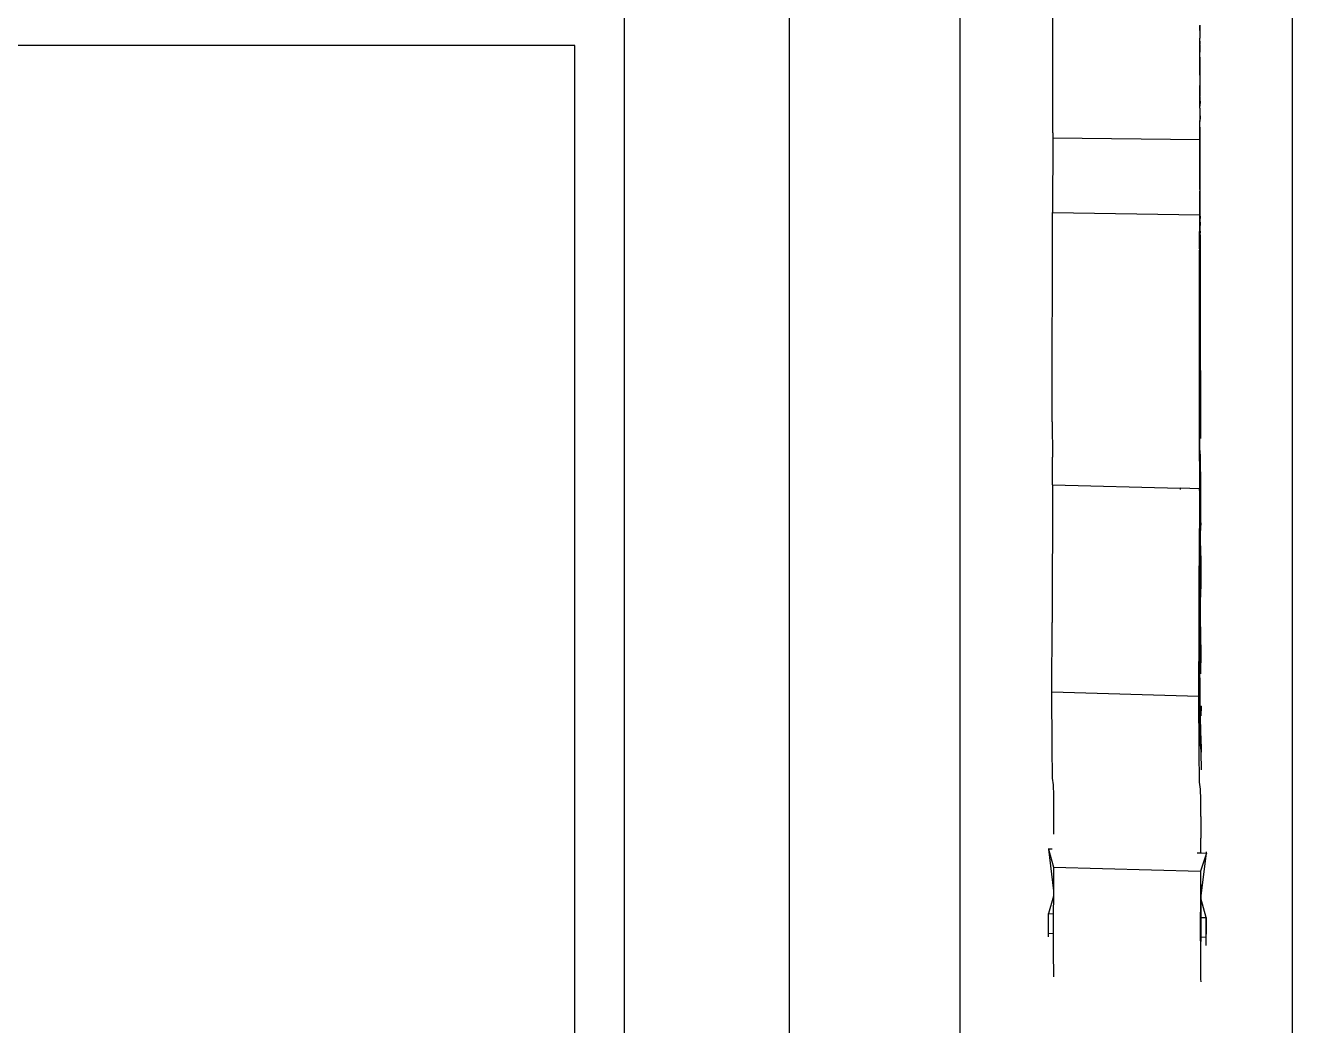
# Model space of a CAD drawing. Extents: x -24961 to 905641, y -154323 to 635957.
# Drawn here: x 417598 to 418726, y -113974 to -113084 of the extents above; entities that cross this region are included whole.
import ezdxf

# ---------------------------------------------------------------- set-up
doc = ezdxf.new("R2010")
doc.units = 0
doc.header["$LTSCALE"] = 1000
doc.header["$MEASUREMENT"] = 0
doc.layers.add('窗', color=154, linetype='Continuous')

msp = doc.modelspace()

# ---------------------------------------------------------------- linework, layer by layer
for p, q in [((418278.2, -112276.1), (418278.2, -114299.3)), ((418430.3, -114299.3), (418430.3, -112957.3)), ((418726.2, -114299.3), (418726.2, -112957.3)), ((418512.7, -113179.5), (418512.8, -113075.6)), ((418643.7, -113083.8), (418643.7, -113084.1)), ((418643.7, -113084.1), (418643.7, -113094.2)), ((418643.7, -113088.5), (418643.7, -113084.1)), ((418643.7, -113088.5), (418643.7, -113095.3)), ((418643.7, -113094.2), (418643.7, -113094.3)), ((418643.7, -113094.3), (418643.7, -113095.3)), ((418643.7, -113095.3), (418643.7, -113095.3)), ((418643.7, -113096.1), (418643.7, -113095.3)), ((418643.7, -113097.3), (418643.7, -113095.3)), ((418643.7, -113097.9), (418643.7, -113096.1)), ((418643.7, -113097.5), (418643.7, -113097.3)), ((418643.7, -113097.9), (418643.7, -113097.5)), ((418643.7, -113097.9), (418643.7, -113097.9)), ((418643.7, -113097.9), (418643.7, -113100.7)), ((418643.7, -113100.7), (418643.7, -113097.9)), ((418643.7, -113100.7), (418643.7, -113100.7)), ((418643.7, -113107.7), (418643.7, -113100.7)), ((418643.7, -113101.3), (418643.7, -113100.7)), ((418643.7, -113101.3), (418643.7, -113107.7)), ((418643.6, -113112.2), (418643.7, -113110.2)), ((418643.6, -113112.2), (418643.7, -113112.2)), ((418643.6, -113112.2), (418643.7, -113113.4)), ((418643.6, -113119.1), (418643.7, -113113.4)), ((418643.7, -113107.7), (418643.7, -113107.7)), ((418643.7, -113112.2), (418643.7, -113107.7)), ((418643.7, -113108.2), (418643.7, -113107.7)), ((418643.7, -113110.2), (418643.7, -113108.2)), ((418643.7, -113113.9), (418643.7, -113112.2)), ((418643.6, -113119.1), (418643.7, -113119.1)), ((418643.7, -113121.3), (418643.6, -113119.1)), ((418643.6, -113125.3), (418643.7, -113123.9)), ((418643.7, -113113.9), (418643.7, -113119.1)), ((418643.7, -113119.1), (418643.7, -113125.8)), ((418643.7, -113122.7), (418643.7, -113121.3)), ((418643.7, -113123.9), (418643.7, -113122.7)), ((418643.6, -113125.8), (418643.6, -113125.3)), ((418643.6, -113125.8), (418643.7, -113125.8)), ((418643.7, -113125.8), (418643.6, -113125.8)), ((418643.6, -113128.2), (418643.6, -113136.6)), ((418643.6, -113128.2), (418643.7, -113128.2)), ((418643.7, -113128.2), (418643.7, -113125.8)), ((418643.7, -113125.8), (418643.7, -113133.8)), ((418643.7, -113133.8), (418643.7, -113134)), ((418643.7, -113134), (418643.7, -113136.6)), ((418643.7, -113134), (418643.7, -113137.4)), ((418643.7, -113136.6), (418643.6, -113136.6)), ((418643.6, -113136.6), (418643.6, -113137.4)), ((418643.7, -113137.4), (418643.6, -113137.4)), ((418643.6, -113137.4), (418643.6, -113139)), ((418643.6, -113139), (418643.7, -113139)), ((418643.6, -113140.5), (418643.6, -113139)), ((418643.7, -113139), (418643.6, -113140.5)), ((418643.6, -113140.5), (418643.6, -113142.5)), ((418643.6, -113142.5), (418643.6, -113142.7)), ((418643.7, -113142.7), (418643.6, -113142.7)), ((418643.7, -113142.7), (418643.6, -113147.4)), ((418643.6, -113142.7), (418643.6, -113147.4)), ((418643.6, -113149.1), (418643.6, -113147.4)), ((418643.7, -113136.6), (418643.7, -113139)), ((418643.7, -113137.9), (418643.7, -113137.4)), ((418643.7, -113139), (418643.7, -113137.9)), ((418643.7, -113139.8), (418643.7, -113139)), ((418643.7, -113139), (418643.7, -113139)), ((418643.7, -113142.7), (418643.7, -113139)), ((418643.7, -113142.7), (418643.7, -113139.8)), ((418643.7, -113142.7), (418643.7, -113142.7)), ((418643.7, -113147.9), (418643.7, -113142.7)), ((418643.7, -113147.9), (418643.7, -113142.7)), ((418643.7, -113147.9), (418643.7, -113145.4)), ((418643.6, -113149.1), (418643.7, -113149.4)), ((418643.7, -113149.4), (418643.6, -113150.7)), ((418643.6, -113150.7), (418643.7, -113149.4)), ((418643.6, -113150.7), (418643.6, -113150.7)), ((418643.6, -113151.1), (418643.6, -113150.7)), ((418643.6, -113151.1), (418643.6, -113150.7)), ((418643.6, -113152.2), (418643.6, -113151.1)), ((418643.6, -113156), (418643.6, -113152.2)), ((418643.6, -113157.6), (418643.6, -113156)), ((418643.7, -113156), (418643.6, -113156)), ((418643.6, -113157.6), (418643.6, -113159.7)), ((418643.7, -113157.6), (418643.6, -113157.6)), ((418643.7, -113147.9), (418643.7, -113149.8)), ((418643.7, -113149.8), (418643.7, -113150.2)), ((418643.7, -113150.4), (418643.7, -113150.2)), ((418643.7, -113151), (418643.7, -113150.4)), ((418643.7, -113156), (418643.7, -113151)), ((418643.8, -113151.4), (418643.7, -113151)), ((418643.8, -113151.4), (418643.7, -113156)), ((418643.7, -113157.6), (418643.7, -113156)), ((418643.7, -113157.6), (418643.7, -113160.8)), ((418643.6, -113159.7), (418643.6, -113160)), ((418643.6, -113160), (418643.6, -113164.9)), ((418643.6, -113164.9), (418643.6, -113169.1)), ((418643.6, -113169.1), (418643.6, -113169.6)), ((418643.6, -113170.3), (418643.6, -113169.6)), ((418643.7, -113169.6), (418643.6, -113169.6)), ((418643.7, -113160.8), (418643.8, -113167.3)), ((418643.7, -113169.6), (418643.8, -113167.3)), ((418643.7, -113173), (418643.7, -113169.6)), ((418512.7, -113179.5), (418512.7, -113184.4)), ((418643.6, -113173.7), (418643.6, -113170.3)), ((418643.6, -113174.4), (418643.6, -113173.7)), ((418643.6, -113180.9), (418643.6, -113174.4)), ((418643.6, -113174.4), (418643.7, -113190.8)), ((418643.6, -113185.9), (418643.6, -113180.9)), ((418643.8, -113204.4), (418643.7, -113173)), ((418643.7, -113218.1), (418643.7, -113173)), ((418512.7, -113184.4), (418512.6, -113250.6)), ((418643.6, -113185.9), (418512.7, -113184.4)), ((418643.6, -113185.9), (418643.6, -113190.8)), ((418643.6, -113190.8), (418643.7, -113190.8)), ((418643.6, -113190.8), (418643.6, -113208.9)), ((418643.6, -113222.3), (418643.7, -113190.8)), ((418643.7, -113190.8), (418643.7, -113195.1)), ((418643.7, -113218.1), (418643.7, -113195.1)), ((418643.6, -113208.9), (418643.5, -113252.6)), ((418643.6, -113208.9), (418643.6, -113222.3)), ((418643.8, -113242.5), (418643.8, -113204.4)), ((418644.1, -113361.4), (418643.8, -113204.4)), ((418643.6, -113228), (418643.6, -113222.3)), ((418643.8, -113242.5), (418643.7, -113218.1)), ((418643.6, -113228), (418643.6, -113228.4)), ((418643.6, -113228.4), (418643.6, -113231.5)), ((418643.7, -113231.5), (418643.6, -113231.5)), ((418643.6, -113231.5), (418643.6, -113231.5)), ((418643.6, -113231.5), (418643.6, -113231.8)), ((418643.6, -113231.8), (418643.6, -113237.7)), ((418643.7, -113235.6), (418643.6, -113247.3)), ((418643.7, -113239.9), (418643.7, -113231.5)), ((418643.7, -113231.5), (418643.7, -113235.6)), ((418643.6, -113239.4), (418643.6, -113237.7)), ((418643.6, -113242.2), (418643.6, -113239.4)), ((418643.6, -113242.5), (418643.6, -113242.2)), ((418643.6, -113242.5), (418643.7, -113242.5)), ((418643.6, -113247.3), (418643.6, -113242.5)), ((418643.6, -113247.3), (418643.6, -113247.3)), ((418643.6, -113247.3), (418643.7, -113247.3)), ((418643.6, -113247.3), (418643.6, -113248.4)), ((418643.6, -113250.7), (418643.7, -113247.3)), ((418643.6, -113247.3), (418643.6, -113250.7)), ((418643.6, -113248.4), (418643.6, -113250.7)), ((418643.7, -113242.5), (418643.7, -113239.9)), ((418643.7, -113242.5), (418643.8, -113242.5)), ((418643.7, -113252.4), (418643.7, -113242.5)), ((418643.7, -113247.3), (418643.7, -113252.4)), ((418643.8, -113242.5), (418643.8, -113242.5)), ((418643.8, -113253.4), (418643.8, -113242.5)), ((418643.9, -113305.8), (418643.8, -113242.5)), ((418512.3, -113436.6), (418512.6, -113250.6)), ((418512.6, -113250.6), (418643.5, -113252.6)), ((418643.4, -113282), (418643.5, -113252.6)), ((418643.6, -113250.7), (418643.6, -113250.8)), ((418643.6, -113250.7), (418643.6, -113250.7)), ((418643.6, -113253.4), (418643.6, -113250.7)), ((418643.7, -113251), (418643.6, -113250.8)), ((418643.6, -113251.1), (418643.7, -113251)), ((418643.6, -113251.1), (418643.6, -113253)), ((418643.7, -113253.4), (418643.6, -113251.1)), ((418643.6, -113253.4), (418643.6, -113253)), ((418643.6, -113253.4), (418643.6, -113253.4)), ((418643.6, -113253.4), (418643.7, -113253.4)), ((418643.6, -113253.4), (418643.6, -113254.3)), ((418643.6, -113253.4), (418643.6, -113255.7)), ((418643.6, -113254.3), (418643.7, -113253.8)), ((418643.7, -113255.7), (418643.6, -113254.3)), ((418643.6, -113255.7), (418643.6, -113254.3)), ((418643.6, -113255.7), (418643.6, -113255.7)), ((418643.6, -113255.7), (418643.7, -113255.7)), ((418643.6, -113255.7), (418643.6, -113256)), ((418643.6, -113255.7), (418643.6, -113261.9)), ((418643.6, -113256), (418643.7, -113256)), ((418643.6, -113256), (418643.6, -113261.9)), ((418643.7, -113252.4), (418643.7, -113253.4)), ((418643.7, -113253.8), (418643.7, -113253.4)), ((418643.7, -113253.4), (418643.7, -113253.4)), ((418643.7, -113253.4), (418643.8, -113253.4)), ((418643.7, -113253.4), (418643.7, -113255.7)), ((418643.8, -113259), (418643.7, -113255.7)), ((418643.7, -113255.8), (418643.7, -113255.7)), ((418643.7, -113255.7), (418643.7, -113255.7)), ((418643.7, -113255.7), (418643.8, -113255.7)), ((418643.7, -113256), (418643.7, -113255.8)), ((418643.8, -113259), (418643.7, -113265.2)), ((418643.8, -113253.8), (418643.8, -113253.4)), ((418643.8, -113255.7), (418643.8, -113253.8)), ((418643.8, -113253.8), (418643.8, -113255.7)), ((418643.8, -113261), (418643.8, -113255.7)), ((418643.8, -113261), (418643.8, -113259)), ((418643.6, -113270.2), (418643.5, -113270.2)), ((418643.6, -113261.9), (418643.6, -113261.9)), ((418643.6, -113261.9), (418643.6, -113263.7)), ((418643.6, -113261.9), (418643.7, -113261.9)), ((418643.6, -113263.4), (418643.6, -113261.9)), ((418643.7, -113263.3), (418643.6, -113264.7)), ((418643.6, -113263.7), (418643.6, -113263.4)), ((418643.6, -113263.7), (418643.6, -113263.7)), ((418643.6, -113263.7), (418643.6, -113263.7)), ((418643.6, -113263.9), (418643.6, -113263.7)), ((418643.6, -113263.7), (418643.6, -113265.7)), ((418643.6, -113264.7), (418643.6, -113263.9)), ((418643.6, -113265.7), (418643.6, -113263.9)), ((418643.6, -113264.8), (418643.6, -113264.7)), ((418643.6, -113264.8), (418643.6, -113264.9)), ((418643.6, -113265.1), (418643.6, -113264.9)), ((418643.6, -113265.5), (418643.6, -113265.1)), ((418643.6, -113266.9), (418643.6, -113265.5)), ((418643.6, -113265.7), (418643.6, -113266.9)), ((418643.6, -113267.4), (418643.6, -113266.9)), ((418643.6, -113267.4), (418643.7, -113267.4)), ((418643.6, -113267.4), (418643.6, -113267.8)), ((418643.7, -113267.4), (418643.6, -113267.9)), ((418643.6, -113267.8), (418643.6, -113269.5)), ((418643.6, -113267.9), (418643.6, -113267.8)), ((418643.6, -113269.5), (418643.6, -113267.9)), ((418643.6, -113269.7), (418643.6, -113269.5)), ((418643.6, -113270), (418643.6, -113269.7)), ((418643.6, -113269.7), (418643.6, -113270)), ((418643.6, -113270.2), (418643.6, -113270)), ((418643.6, -113270), (418643.7, -113270.2)), ((418643.6, -113270), (418643.6, -113270.2)), ((418643.6, -113270), (418643.6, -113270.2)), ((418643.7, -113270.2), (418643.6, -113270.2)), ((418643.6, -113270.7), (418643.6, -113270.2)), ((418643.6, -113272.2), (418643.6, -113270.2)), ((418643.7, -113270.3), (418643.6, -113270.7)), ((418643.6, -113270.7), (418643.6, -113270.7)), ((418643.6, -113271.5), (418643.6, -113270.7)), ((418643.6, -113270.7), (418643.6, -113271.5)), ((418643.7, -113261.9), (418643.7, -113262.4)), ((418643.7, -113262.4), (418643.7, -113263.1)), ((418643.7, -113263.1), (418643.7, -113263.3)), ((418643.7, -113263.3), (418643.7, -113267.1)), ((418643.7, -113267.4), (418643.7, -113263.3)), ((418643.7, -113265.2), (418643.8, -113268.4)), ((418643.7, -113267.4), (418643.7, -113267.1)), ((418643.7, -113267.4), (418643.7, -113267.4)), ((418643.7, -113267.4), (418643.8, -113282.7)), ((418643.7, -113270.2), (418643.7, -113270.3)), ((418643.8, -113270.2), (418643.7, -113270.2)), ((418643.8, -113268.4), (418643.8, -113261)), ((418643.8, -113268.4), (418643.8, -113268.5)), ((418643.8, -113270.2), (418643.8, -113268.5)), ((418643.8, -113270.2), (418643.8, -113286.2)), ((418643.8, -113270.2), (418643.8, -113270.2)), ((418643.5, -113282), (418643.4, -113282)), ((418643.4, -113282), (418643.4, -113284.1)), ((418643.5, -113284.1), (418643.4, -113282)), ((418643.6, -113272.2), (418643.5, -113272.2)), ((418643.6, -113282), (418643.5, -113282)), ((418643.6, -113271.5), (418643.6, -113271.9)), ((418643.6, -113271.9), (418643.6, -113272.2)), ((418643.6, -113272.2), (418643.7, -113272.4)), ((418643.6, -113274.6), (418643.6, -113272.2)), ((418643.7, -113274.4), (418643.6, -113276.9)), ((418643.6, -113282), (418643.6, -113274.6)), ((418643.6, -113276.9), (418643.6, -113274.6)), ((418643.6, -113276.9), (418643.7, -113276.9)), ((418643.6, -113276.9), (418643.6, -113277)), ((418643.6, -113277), (418643.7, -113277)), ((418643.7, -113277), (418643.6, -113279.6)), ((418643.6, -113277), (418643.6, -113281.4)), ((418643.6, -113279.6), (418643.7, -113280.1)), ((418643.6, -113281.4), (418643.6, -113279.6)), ((418643.7, -113280.1), (418643.6, -113281.4)), ((418643.6, -113281.4), (418643.7, -113281.4)), ((418643.6, -113281.4), (418643.7, -113282.2)), ((418643.6, -113281.4), (418643.6, -113282)), ((418643.6, -113282), (418643.6, -113282)), ((418643.6, -113282.8), (418643.6, -113282)), ((418643.6, -113282), (418643.6, -113284.1)), ((418643.6, -113282.8), (418643.7, -113282.8)), ((418643.6, -113283.5), (418643.6, -113282.8)), ((418643.7, -113272.4), (418643.7, -113274.4)), ((418643.7, -113274.4), (418643.7, -113276)), ((418643.7, -113276), (418643.7, -113276.9)), ((418643.7, -113276.9), (418643.7, -113277)), ((418643.7, -113276.9), (418643.7, -113276.9)), ((418643.7, -113281.4), (418643.7, -113280.1)), ((418643.7, -113281.7), (418643.7, -113281.4)), ((418643.7, -113282.2), (418643.7, -113281.7)), ((418643.7, -113282.2), (418643.7, -113282.8)), ((418643.7, -113282.8), (418643.7, -113285)), ((418643.8, -113286.2), (418643.8, -113282.7)), ((418643.2, -113471.6), (418643.5, -113284.1)), ((418643.2, -113439.8), (418643.4, -113284.1)), ((418643.5, -113284.1), (418643.4, -113284.1)), ((418643.6, -113284.1), (418643.5, -113284.1)), ((418643.6, -113286.4), (418643.5, -113286.4)), ((418643.6, -113291.5), (418643.5, -113291.5)), ((418643.6, -113283.5), (418643.6, -113283.7)), ((418643.6, -113283.7), (418643.6, -113284.1)), ((418643.6, -113284.1), (418643.6, -113283.7)), ((418643.6, -113284.1), (418643.6, -113284.1)), ((418643.6, -113286.4), (418643.6, -113284.1)), ((418643.6, -113284.1), (418643.6, -113289.1)), ((418643.6, -113286.4), (418643.6, -113284.1)), ((418643.7, -113286.4), (418643.6, -113286.4)), ((418643.6, -113291.5), (418643.6, -113286.4)), ((418643.6, -113288.6), (418643.6, -113286.4)), ((418643.6, -113286.4), (418643.6, -113288.6)), ((418643.6, -113288.6), (418643.7, -113288.6)), ((418643.6, -113289.1), (418643.7, -113288.6)), ((418643.6, -113289.1), (418643.6, -113288.6)), ((418643.6, -113289.1), (418643.6, -113289.1)), ((418643.7, -113290.5), (418643.6, -113289.1)), ((418643.6, -113290.6), (418643.6, -113289.1)), ((418643.6, -113290.6), (418643.7, -113290.6)), ((418643.6, -113291.5), (418643.6, -113290.6)), ((418643.7, -113291.5), (418643.6, -113291.5)), ((418643.7, -113291.5), (418643.6, -113293)), ((418643.6, -113293), (418643.6, -113291.5)), ((418643.6, -113297.4), (418643.6, -113291.5)), ((418643.6, -113293), (418643.6, -113293)), ((418643.6, -113293), (418643.6, -113294.3)), ((418643.6, -113294.3), (418643.6, -113293)), ((418643.7, -113285), (418643.7, -113286.4)), ((418643.8, -113286.4), (418643.7, -113286.4)), ((418643.7, -113286.4), (418643.7, -113288.6)), ((418643.7, -113288.6), (418643.7, -113290.5)), ((418643.7, -113288.6), (418643.8, -113288.6)), ((418643.7, -113290.5), (418643.7, -113290.6)), ((418643.7, -113290.6), (418643.7, -113291.1)), ((418643.7, -113290.6), (418643.8, -113290.6)), ((418643.7, -113291.5), (418643.7, -113291.1)), ((418643.8, -113286.4), (418643.8, -113286.2)), ((418643.8, -113286.4), (418643.8, -113287.1)), ((418643.8, -113287.1), (418643.8, -113286.4)), ((418643.8, -113287.3), (418643.8, -113287.1)), ((418643.8, -113287.3), (418643.8, -113288.4)), ((418643.8, -113287.3), (418643.8, -113290.6)), ((418643.8, -113288.6), (418643.8, -113288.4)), ((418643.8, -113288.6), (418643.8, -113289.5)), ((418643.8, -113289.5), (418643.8, -113290.6)), ((418643.8, -113293.4), (418643.8, -113290.6)), ((418643.8, -113290.6), (418643.8, -113290.6)), ((418643.8, -113290.6), (418643.8, -113294.3)), ((418643.8, -113294.3), (418643.8, -113293.4)), ((418643.6, -113297.4), (418643.5, -113297.4)), ((418643.5, -113301.6), (418643.6, -113297.4)), ((418643.5, -113301.6), (418643.5, -113312.5)), ((418643.6, -113294.3), (418643.6, -113294.4)), ((418643.8, -113294.3), (418643.6, -113294.3)), ((418643.6, -113294.4), (418643.6, -113295.6)), ((418643.6, -113295.6), (418643.6, -113294.4)), ((418643.6, -113295.6), (418643.6, -113295.6)), ((418643.6, -113295.6), (418643.6, -113297.3)), ((418643.6, -113295.6), (418643.7, -113297.3)), ((418643.6, -113297.3), (418643.7, -113297.3)), ((418643.6, -113297.3), (418643.6, -113297.4)), ((418643.6, -113297.4), (418643.6, -113300.4)), ((418643.6, -113308.1), (418643.6, -113300.4)), ((418643.6, -113300.4), (418643.7, -113315.5)), ((418643.7, -113297.3), (418643.8, -113297.3)), ((418643.7, -113297.3), (418643.7, -113315.5)), ((418643.8, -113294.3), (418643.8, -113294.8)), ((418643.8, -113294.3), (418643.8, -113294.3)), ((418643.8, -113294.3), (418643.8, -113294.8)), ((418643.8, -113294.8), (418643.8, -113294.9)), ((418643.8, -113294.9), (418643.8, -113296.3)), ((418643.8, -113296.3), (418643.8, -113296.4)), ((418643.8, -113296.4), (418643.8, -113297.3)), ((418643.8, -113296.4), (418643.8, -113297.3)), ((418643.8, -113298.7), (418643.8, -113297.3)), ((418643.8, -113297.3), (418643.8, -113297.3)), ((418643.8, -113301.4), (418643.8, -113298.7)), ((418643.8, -113303), (418643.8, -113301.4)), ((418643.8, -113303), (418643.8, -113304)), ((418643.8, -113308.1), (418643.8, -113304)), ((418643.5, -113312.5), (418643.5, -113312.5)), ((418643.6, -113312.7), (418643.5, -113312.5)), ((418643.5, -113312.8), (418643.5, -113312.5)), ((418643.5, -113312.8), (418643.6, -113312.7)), ((418643.5, -113312.8), (418643.5, -113312.8)), ((418643.5, -113315.4), (418643.5, -113312.8)), ((418643.6, -113315.4), (418643.5, -113315.4)), ((418643.5, -113316), (418643.5, -113315.4)), ((418643.5, -113316), (418643.6, -113316)), ((418643.5, -113319.2), (418643.5, -113316)), ((418643.6, -113312.5), (418643.6, -113308.1)), ((418643.6, -113308.1), (418643.6, -113314.3)), ((418643.6, -113312.7), (418643.6, -113312.5)), ((418643.6, -113315.4), (418643.6, -113314.3)), ((418643.7, -113315.5), (418643.6, -113315.4)), ((418643.6, -113316), (418643.6, -113315.4)), ((418643.6, -113316), (418643.7, -113316)), ((418643.6, -113321.3), (418643.6, -113316)), ((418643.7, -113316), (418643.7, -113315.5)), ((418643.7, -113315.5), (418643.7, -113315.5)), ((418643.7, -113315.5), (418643.7, -113316)), ((418643.7, -113318.7), (418643.7, -113316)), ((418643.7, -113316), (418643.7, -113316.6)), ((418643.7, -113316), (418643.7, -113316)), ((418643.7, -113316), (418643.8, -113316)), ((418643.7, -113316), (418643.7, -113321.3)), ((418643.8, -113321.3), (418643.7, -113316.6)), ((418643.8, -113308.1), (418643.8, -113312)), ((418643.9, -113313.9), (418643.8, -113312)), ((418643.9, -113313.9), (418643.8, -113316)), ((418643.8, -113316), (418643.8, -113318.4)), ((418643.8, -113316), (418643.9, -113316)), ((418643.9, -113305.8), (418643.9, -113308.7)), ((418643.9, -113308.7), (418643.9, -113314.2)), ((418643.9, -113316), (418643.9, -113313.9)), ((418643.9, -113314.9), (418643.9, -113314.2)), ((418643.9, -113320.4), (418643.9, -113314.9)), ((418643.9, -113314.9), (418643.9, -113316)), ((418643.5, -113321.3), (418643.5, -113319.2)), ((418643.5, -113321.3), (418643.6, -113321.3)), ((418643.5, -113323.5), (418643.5, -113321.3)), ((418643.6, -113323.5), (418643.5, -113323.5)), ((418643.5, -113325.3), (418643.5, -113323.5)), ((418643.5, -113325.3), (418643.6, -113325.3)), ((418643.5, -113329.6), (418643.5, -113325.3)), ((418643.6, -113321.3), (418643.7, -113321.3)), ((418643.6, -113323.5), (418643.6, -113321.3)), ((418643.7, -113323.5), (418643.6, -113323.5)), ((418643.6, -113324.6), (418643.6, -113323.5)), ((418643.6, -113324.6), (418643.6, -113325.3)), ((418643.6, -113325.3), (418643.6, -113329.6)), ((418643.6, -113325.3), (418643.7, -113325.3)), ((418643.7, -113318.7), (418643.7, -113321.3)), ((418643.7, -113321.3), (418643.7, -113323.5)), ((418643.7, -113321.3), (418643.8, -113321.3)), ((418643.8, -113323.5), (418643.7, -113323.5)), ((418643.7, -113323.5), (418643.7, -113325.3)), ((418643.7, -113325.3), (418643.7, -113325.8)), ((418643.7, -113325.3), (418643.8, -113325.3)), ((418643.7, -113328.6), (418643.7, -113325.8)), ((418643.8, -113318.4), (418643.9, -113321.3)), ((418643.8, -113321.3), (418643.9, -113321.3)), ((418643.8, -113323.5), (418643.8, -113321.3)), ((418643.8, -113323.5), (418643.8, -113325.3)), ((418643.8, -113323.5), (418643.8, -113323.5)), ((418643.8, -113325.3), (418643.8, -113329.9)), ((418643.8, -113325.3), (418643.9, -113325.3)), ((418643.9, -113323.4), (418643.9, -113320.4)), ((418643.9, -113323.5), (418643.9, -113321.3)), ((418643.9, -113324.1), (418643.9, -113323.4)), ((418643.9, -113324.2), (418643.9, -113323.5)), ((418643.9, -113323.5), (418643.9, -113324.1)), ((418643.9, -113324.1), (418643.9, -113324.2)), ((418643.9, -113324.8), (418643.9, -113324.2)), ((418643.9, -113325.3), (418643.9, -113324.8)), ((418643.9, -113325.3), (418643.9, -113325.5)), ((418643.9, -113325.5), (418643.9, -113326.9)), ((418643.9, -113326.9), (418643.9, -113328.3)), ((418643.9, -113327.9), (418643.9, -113326.9)), ((418643.9, -113328.3), (418643.9, -113327.9)), ((418643.6, -113329.6), (418643.5, -113329.6)), ((418643.5, -113329.9), (418643.5, -113329.6)), ((418643.5, -113329.9), (418643.8, -113329.9)), ((418643.5, -113382.2), (418643.5, -113329.9)), ((418643.6, -113329.6), (418643.7, -113328.6)), ((418643.8, -113329.9), (418643.9, -113329.9)), ((418643.8, -113353.6), (418643.8, -113329.9)), ((418643.9, -113328.3), (418643.9, -113329.3)), ((418643.9, -113329.3), (418643.9, -113329.9)), ((418643.9, -113329.9), (418644.1, -113451.5)), ((418643.8, -113353.6), (418643.8, -113377.3)), ((418643.5, -113382.2), (418643.5, -113400.4)), ((418643.8, -113377.3), (418643.7, -113397.4)), ((418643.6, -113405.7), (418643.5, -113400.4)), ((418643.7, -113397.4), (418643.6, -113405.7)), ((418643.7, -113407), (418643.7, -113397.4)), ((418643.7, -113407), (418643.6, -113407)), ((418643.7, -113412.9), (418643.6, -113412.9)), ((418643.6, -113415.7), (418643.7, -113415.7)), ((418643.8, -113407), (418643.7, -113407.1)), ((418643.7, -113407.1), (418643.7, -113407)), ((418643.7, -113407.1), (418643.7, -113409.5)), ((418643.8, -113409.1), (418643.7, -113407.1)), ((418643.7, -113409.5), (418643.7, -113412.3)), ((418643.7, -113411.9), (418643.7, -113412.9)), ((418643.7, -113412.9), (418643.7, -113412.3)), ((418643.7, -113413.6), (418643.7, -113412.9)), ((418643.7, -113412.9), (418643.7, -113412.9)), ((418643.7, -113412.9), (418643.7, -113415.7)), ((418643.7, -113413.7), (418643.7, -113413.6)), ((418643.7, -113413.9), (418643.7, -113413.6)), ((418643.7, -113413.7), (418643.8, -113416)), ((418643.7, -113413.9), (418643.7, -113415.7)), ((418643.7, -113415.7), (418643.7, -113415.7)), ((418643.7, -113419), (418643.7, -113415.7)), ((418643.8, -113413.3), (418643.8, -113409.1)), ((418643.8, -113418.8), (418643.8, -113413.3)), ((418643.8, -113419.4), (418643.8, -113416)), ((418643.7, -113422.2), (418643.7, -113419)), ((418643.7, -113426.1), (418643.7, -113422.2)), ((418643.7, -113430.5), (418643.7, -113426.1)), ((418643.7, -113426.1), (418643.7, -113431.5)), ((418643.8, -113429), (418643.7, -113431.5)), ((418643.8, -113431.6), (418643.8, -113418.8)), ((418643.8, -113419.4), (418643.8, -113427.2)), ((418643.8, -113429), (418643.8, -113427.2)), ((418512.3, -113436.6), (418512.4, -113468.1)), ((418643.2, -113439.8), (418643.2, -113471.6)), ((418643.7, -113431.5), (418643.7, -113430.5)), ((418643.7, -113431.5), (418643.7, -113438.6)), ((418643.7, -113431.5), (418643.7, -113431.5)), ((418643.7, -113431.5), (418643.7, -113431.5)), ((418643.7, -113441.7), (418643.8, -113438.1)), ((418643.7, -113438.6), (418643.7, -113442)), ((418643.8, -113438.1), (418643.8, -113431.6)), ((418643.4, -113442), (418643.4, -113442)), ((418643.7, -113442), (418643.7, -113441.7)), ((418643.7, -113442), (418643.7, -113442)), ((418643.9, -113462.3), (418644, -113462.3)), ((418644, -113465.5), (418644, -113462.3)), ((418512.5, -113488.5), (418512.4, -113468.1)), ((418643.2, -113471.6), (418643.3, -113492)), ((418644, -113465.5), (418643.7, -113567.5)), ((418644, -113465.5), (418643.9, -113465.5)), ((418644.2, -113481.1), (418644.1, -113515.2)), ((418512.6, -113492.7), (418512.1, -113615.1)), ((418512.6, -113492.7), (418512.5, -113488.5)), ((418512.6, -113492.7), (418626.1, -113495.8)), ((418626.1, -113495.8), (418626.1, -113496.8)), ((418643.4, -113496.2), (418626.1, -113495.8)), ((418643.3, -113492), (418643.4, -113496.2)), ((418643.4, -113497.7), (418643.4, -113496.2)), ((418643.7, -113495.9), (418643.6, -113497.8)), ((418643.7, -113495.9), (418643.6, -113508.6)), ((418643.4, -113497.7), (418643.1, -113564.8)), ((418643.6, -113497.8), (418643.6, -113508.6)), ((418643.6, -113508.6), (418643.3, -113555.5)), ((418643.4, -113555.5), (418643.6, -113508.6)), ((418643.6, -113508.6), (418643.6, -113508.6)), ((418644, -113540.5), (418644.1, -113508.6)), ((418644.1, -113508.6), (418644, -113522.2)), ((418644.1, -113508.6), (418644, -113508.6)), ((418644.1, -113515.2), (418644.1, -113525.9)), ((418644, -113522.2), (418643.9, -113551.4)), ((418644.1, -113525.9), (418644, -113541.3)), ((418644.1, -113525.9), (418644.3, -113525.9)), ((418644.2, -113533.2), (418644.3, -113525.9)), ((418644.3, -113525.9), (418644.4, -113526.7)), ((418644.4, -113526.7), (418644.4, -113528.6)), ((418644, -113555.5), (418644, -113540.5)), ((418644, -113541.3), (418644, -113555.5)), ((418644.1, -113547.6), (418644.2, -113533.2)), ((418643.9, -113551.4), (418643.9, -113555.5)), ((418644.1, -113555.5), (418644.1, -113547.6)), ((418644.5, -113556.1), (418644.3, -113547)), ((418644.3, -113547), (418644.3, -113547.2)), ((418644.3, -113547.2), (418644.3, -113549.3)), ((418644.3, -113549.3), (418644.3, -113553.1)), ((418644.3, -113553.1), (418644.3, -113555.5)), ((418643.3, -113555.5), (418643.3, -113555.5)), ((418643.3, -113555.5), (418643.4, -113555.5)), ((418643.3, -113555.5), (418643.3, -113564.8)), ((418643.4, -113562.9), (418643.4, -113555.5)), ((418643.4, -113564.8), (418643.4, -113562.9)), ((418643.9, -113555.5), (418644, -113555.5)), ((418643.9, -113555.5), (418643.9, -113564.8)), ((418643.9, -113564.8), (418644, -113555.5)), ((418644, -113555.5), (418644.1, -113555.5)), ((418644, -113555.5), (418644, -113555.5)), ((418644, -113555.5), (418644, -113564.8)), ((418644.1, -113564.8), (418644.1, -113555.5)), ((418644.3, -113557.4), (418644.3, -113555.5)), ((418644.3, -113555.5), (418644.4, -113555.8)), ((418644.3, -113555.5), (418644.3, -113555.5)), ((418644.3, -113555.5), (418644.3, -113558)), ((418644.3, -113561.1), (418644.3, -113557.4)), ((418644.3, -113558), (418644.3, -113561.1)), ((418644.3, -113561.1), (418644.3, -113563.1)), ((418644.3, -113563.1), (418644.3, -113565.7)), ((418644.4, -113555.8), (418644.4, -113561.9)), ((418644.4, -113561.9), (418644.5, -113570.7)), ((418644.5, -113560.4), (418644.5, -113556.1)), ((418642.9, -113618.9), (418643.1, -113566.3)), ((418643.1, -113564.8), (418643.1, -113564.8)), ((418643.1, -113566.3), (418643.1, -113564.8)), ((418643.1, -113566.3), (418643.1, -113566.3)), ((418643.2, -113564.8), (418643.3, -113564.8)), ((418643.3, -113565.1), (418643.2, -113565.1)), ((418643.2, -113566.3), (418643.3, -113566.3)), ((418643.2, -113568.3), (418643.3, -113568.3)), ((418643.2, -113570.4), (418643.3, -113570.4)), ((418643.2, -113570.7), (418643.3, -113570.7)), ((418643.2, -113571.2), (418643.3, -113571.2)), ((418643.3, -113571.2), (418643.2, -113579.5)), ((418643.3, -113564.8), (418643.3, -113565.1)), ((418643.3, -113564.8), (418643.4, -113564.8)), ((418643.3, -113565.1), (418643.3, -113566.3)), ((418643.3, -113566.3), (418643.4, -113566.3)), ((418643.3, -113566.3), (418643.3, -113568.3)), ((418643.3, -113568.3), (418643.4, -113568.3)), ((418643.3, -113568.3), (418643.3, -113570.4)), ((418643.3, -113570.4), (418643.4, -113570.4)), ((418643.3, -113570.4), (418643.3, -113570.7)), ((418643.3, -113570.7), (418643.4, -113570.7)), ((418643.3, -113570.7), (418643.3, -113571.2)), ((418643.3, -113571.2), (418643.4, -113571.2)), ((418643.4, -113566.3), (418643.4, -113564.8)), ((418643.4, -113568.3), (418643.4, -113566.3)), ((418643.4, -113570.4), (418643.4, -113568.3)), ((418643.4, -113570.7), (418643.4, -113570.4)), ((418643.4, -113571.2), (418643.4, -113570.7)), ((418643.4, -113579.5), (418643.4, -113571.2)), ((418643.6, -113615.5), (418643.7, -113571.2)), ((418643.7, -113568.3), (418643.7, -113567.5)), ((418643.7, -113568.3), (418643.7, -113568.3)), ((418643.7, -113570.4), (418643.7, -113568.3)), ((418643.7, -113571.2), (418643.7, -113570.4)), ((418643.9, -113566.3), (418643.8, -113589.1)), ((418643.9, -113564.8), (418643.9, -113564.8)), ((418643.9, -113566.3), (418643.9, -113564.8)), ((418643.9, -113564.8), (418643.9, -113566.3)), ((418643.9, -113566.3), (418643.9, -113566.3)), ((418643.9, -113580.1), (418643.9, -113566.3)), ((418644, -113564.8), (418644.1, -113564.8)), ((418644, -113564.8), (418644, -113566.3)), ((418644, -113566.3), (418644.1, -113566.3)), ((418644, -113566.3), (418644, -113573.2)), ((418644, -113573.2), (418644, -113593)), ((418644.1, -113566.3), (418644.1, -113564.8)), ((418644.1, -113566.4), (418644.1, -113566.3)), ((418644.1, -113575.5), (418644.1, -113566.4)), ((418644.1, -113583.7), (418644.1, -113575.5)), ((418644.3, -113566.3), (418644.3, -113565.7)), ((418644.4, -113565), (418644.4, -113564.8)), ((418644.4, -113565.7), (418644.4, -113565)), ((418644.5, -113574.1), (418644.4, -113565.7)), ((418644.4, -113565.7), (418644.4, -113573.8)), ((418644.4, -113573.8), (418644.4, -113582.3)), ((418644.5, -113585.1), (418644.5, -113574.1)), ((418643.2, -113579.5), (418643.1, -113607.5)), ((418643.2, -113579.5), (418643.2, -113579.5)), ((418643.2, -113579.5), (418643.4, -113579.5)), ((418643.2, -113606.3), (418643.4, -113579.5)), ((418643.9, -113607.5), (418643.9, -113580.1)), ((418644.1, -113589.9), (418644.1, -113583.7)), ((418644.4, -113582.3), (418644.3, -113588.9)), ((418643.8, -113589.1), (418643.8, -113607.5)), ((418644, -113593), (418644.2, -113593)), ((418644, -113619.5), (418644, -113593)), ((418644.2, -113592.9), (418644.1, -113589.9)), ((418644.2, -113592.9), (418644.3, -113592.7)), ((418644.2, -113592.9), (418644.2, -113593)), ((418644.3, -113588.9), (418644.3, -113592.7)), ((418643.1, -113607.5), (418643.2, -113607.5)), ((418643.1, -113607.5), (418643.1, -113620.1)), ((418643.2, -113607.5), (418643.2, -113606.3)), ((418643.2, -113620), (418643.2, -113607.5)), ((418643.8, -113607.5), (418643.9, -113607.5)), ((418643.8, -113607.5), (418643.9, -113619.6)), ((418644, -113619.5), (418643.9, -113607.5)), ((418512, -113677), (418512.1, -113615.1)), ((418642.8, -113680.8), (418642.9, -113618.9)), ((418643.1, -113620.1), (418643.1, -113640.4)), ((418643.2, -113640.4), (418643.2, -113620)), ((418643.6, -113650.2), (418643.6, -113615.5)), ((418643.9, -113619.6), (418643.9, -113628.4)), ((418644, -113619.5), (418644.1, -113628.9)), ((418644, -113626.3), (418644, -113619.5)), ((418644.6, -113628.9), (418644.6, -113619.1)), ((418643.9, -113628.4), (418643.9, -113640.4)), ((418644.1, -113640.4), (418644, -113626.3)), ((418644.1, -113629.2), (418644.1, -113628.9)), ((418644.2, -113649.6), (418644.1, -113629.2)), ((418644.1, -113629.2), (418644.2, -113637.4)), ((418644.5, -113637.4), (418644.6, -113628.9)), ((418643.1, -113640.4), (418643.2, -113640.4)), ((418643.1, -113640.4), (418643.1, -113647)), ((418643.2, -113647), (418643.2, -113640.4)), ((418643.9, -113640.4), (418644.1, -113640.4)), ((418643.9, -113640.4), (418644, -113647)), ((418644.1, -113641.2), (418644.1, -113640.4)), ((418644.2, -113649.6), (418644.1, -113641.2)), ((418644.2, -113637.4), (418644.3, -113640.4)), ((418644.3, -113640.4), (418644.5, -113637.4)), ((418644.6, -113635.2), (418644.5, -113644.6)), ((418643.2, -113647), (418643.1, -113647)), ((418643.1, -113647), (418643.1, -113651.1)), ((418643.1, -113651.1), (418643.2, -113651.1)), ((418643.1, -113651.1), (418643.1, -113661)), ((418643.2, -113649.2), (418643.2, -113647)), ((418643.2, -113651.1), (418643.2, -113649.2)), ((418643.2, -113661), (418643.2, -113651.1)), ((418643.8, -113678.1), (418643.6, -113650.2)), ((418644, -113647), (418644, -113651.1)), ((418644, -113651.1), (418644.4, -113651.1)), ((418644, -113651.1), (418644.1, -113658.4)), ((418644.2, -113649.9), (418644.2, -113649.6)), ((418644.4, -113651.1), (418644.2, -113649.9)), ((418644.3, -113661), (418644.5, -113654.4)), ((418644.5, -113644.6), (418644.4, -113651.1)), ((418644.5, -113654.4), (418644.6, -113645.1)), ((418644.6, -113645.1), (418644.6, -113645.1)), ((418643.1, -113661), (418643.2, -113661)), ((418643.1, -113661), (418643.1, -113662)), ((418643.1, -113662), (418643.2, -113698.2)), ((418643.3, -113684.3), (418643.2, -113661)), ((418644.1, -113658.4), (418644.3, -113661)), ((418512.1, -113725.8), (418512, -113677)), ((418512, -113677), (418642.8, -113680.8)), ((418643, -113729.5), (418642.8, -113680.8)), ((418643.5, -113698.2), (418643.3, -113684.3)), ((418644, -113695), (418643.8, -113678.1)), ((418643.2, -113698.2), (418643.5, -113698.2)), ((418643.2, -113698.2), (418643.2, -113699.7)), ((418643.2, -113699.7), (418643.6, -113721.6)), ((418643.6, -113705.9), (418643.5, -113698.2)), ((418644.1, -113695.2), (418644, -113695)), ((418644.4, -113698.3), (418644.1, -113695.2)), ((418644.4, -113716.1), (418644.1, -113695.2)), ((418644.7, -113689.5), (418644.4, -113698.3)), ((418644.7, -113689.5), (418644.7, -113689.4)), ((418644.4, -113716.1), (418643.6, -113705.9)), ((418643.6, -113721.6), (418644.4, -113729.4)), ((418644.4, -113716.1), (418644.7, -113730.6)), ((418512.6, -113753.6), (418512.1, -113725.8)), ((418643.4, -113757.3), (418643, -113729.5)), ((418644.4, -113729.4), (418644.4, -113730.5)), ((418644.4, -113730.5), (418644.7, -113746.2)), ((418644.7, -113730.6), (418644.7, -113730.6)), ((418513.4, -113759.7), (418512.6, -113753.6)), ((418513.6, -113769), (418513.4, -113759.7)), ((418644.2, -113763.4), (418643.4, -113757.3)), ((418644.4, -113772.6), (418644.2, -113763.4)), ((418513.7, -113784.4), (418513.6, -113769)), ((418644.6, -113787.7), (418644.4, -113772.6)), ((418513.8, -113803.4), (418513.7, -113784.4)), ((418644.6, -113787.7), (418644.6, -113807)), ((418644.6, -113814.1), (418644.6, -113807)), ((418509, -113816.3), (418509, -113816.7)), ((418509, -113816.7), (418513.3, -113853.8)), ((418509, -113816.7), (418513.5, -113832.9)), ((418509.1, -113816.7), (418509, -113816.7)), ((418512.3, -113816.7), (418509.1, -113816.7)), ((418641.1, -113820.1), (418644.6, -113820.2)), ((418649.4, -113820.4), (418644.3, -113836.3)), ((418644.5, -113860.5), (418649.4, -113820.4)), ((418644.6, -113819.8), (418644.6, -113814.1)), ((418644.6, -113819.8), (418644.6, -113820.2)), ((418644.6, -113820.2), (418649.4, -113820.4)), ((418649.4, -113820.4), (418649.5, -113819.3)), ((418513.5, -113832.9), (418513.3, -113853.8)), ((418513.5, -113832.9), (418644.3, -113836.3)), ((418644.3, -113836.3), (418644.1, -113859.4)), ((418644.3, -113836.3), (418644.5, -113860.5)), ((418513.3, -113853.8), (418513.3, -113856.1)), ((418513.3, -113856.1), (418513.3, -113858.7)), ((418513.3, -113858.7), (418508.8, -113874.2)), ((418513.3, -113858.7), (418513.2, -113874.3)), ((418644.1, -113859.4), (418644, -113885.8)), ((418644.5, -113860.5), (418644.3, -113860.5)), ((418644.5, -113860.5), (418644.5, -113877.5)), ((418649.2, -113877.7), (418644.5, -113860.5)), ((418508.8, -113874.3), (418508.8, -113874.2)), ((418508.8, -113874.2), (418513.2, -113874.3)), ((418508.8, -113892), (418508.8, -113874.3)), ((418513.2, -113874.3), (418513.2, -113882.6)), ((418644.5, -113877.5), (418649.2, -113877.7)), ((418644.5, -113877.5), (418644.5, -113888.1)), ((418649.2, -113877.7), (418649.3, -113888.2)), ((418649.2, -113887.9), (418649.2, -113877.7)), ((418513.2, -113882.6), (418513.2, -113892.1)), ((418644, -113885.8), (418644.1, -113911.5)), ((418644.5, -113888.1), (418644.3, -113888.1)), ((418644.5, -113888.1), (418644.5, -113895.2)), ((418649.2, -113887.9), (418649.3, -113888.2)), ((418649.2, -113888.2), (418649.2, -113887.9)), ((418649.3, -113888.2), (418649.2, -113888.2)), ((418649.2, -113895.3), (418649.2, -113888.2)), ((418649.3, -113888.2), (418649.3, -113892.4)), ((418513.2, -113892.1), (418508.8, -113892)), ((418508.8, -113894.9), (418508.8, -113892)), ((418513.2, -113892.1), (418513.2, -113892.2)), ((418513.2, -113892.2), (418513.2, -113908.4)), ((418644.5, -113895.2), (418644.5, -113899)), ((418649.2, -113895.3), (418644.5, -113895.2)), ((418649.3, -113902.4), (418649.2, -113895.3)), ((418513.2, -113908.4), (418513.5, -113929.6)), ((418644.1, -113911.5), (418644.3, -113932.5)), ((418513.5, -113929.6), (418513.5, -113930.5)), ((418644.3, -113932.5), (418644.4, -113934.8))]:
    msp.add_line(p, q)
at = {"layer": '窗'}
for p, q in [((418131.5, -114299.3), (418131.5, -112471.9)), ((418087.5, -113101.9), (416497.3, -113101.9)), ((418087.5, -114299.3), (418087.5, -113101.9))]:
    msp.add_line(p, q, dxfattribs=at)

doc.saveas('drawing.dxf')
